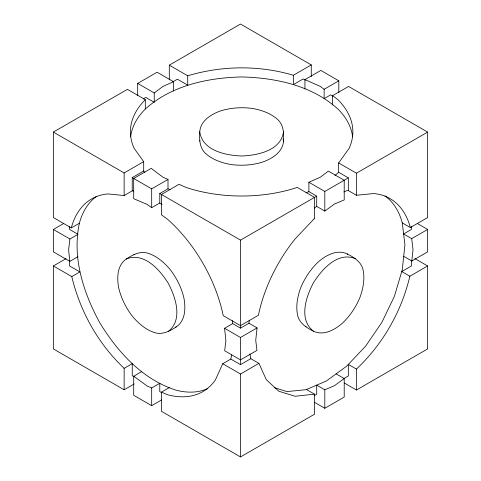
<?xml version="1.0" encoding="UTF-8"?>
<svg xmlns="http://www.w3.org/2000/svg" width="481" height="481" viewBox="0 0 481 481"><rect width="100%" height="100%" fill="white"/><g stroke="black" fill="none" stroke-linecap="round" stroke-linejoin="round"><path stroke-width="0.72" d="M232.353 320.635L232.672 323.611L240.5 328.132L248.966 323.244L249.284 320.268M248.966 323.244L257.064 327.922L255.736 340.314L256.968 350.384L240.5 359.89L224.669 350.751L225.902 340.68L224.573 328.289L232.672 323.611M403.703 256.319L411.802 260.991L413.029 249.501L411.706 238.636L403.607 233.964L411.435 229.443L411.435 226.473M69.565 226.473L69.565 229.443L78.03 234.331L69.931 239.009L68.609 249.867L69.835 261.363L77.934 256.686M96.681 196.248A111.225 64.213 60 0 0 79.383 223.232C72.006 257.618 83.369 292.628 99.741 322.703C117.604 351.924 142.244 379.268 175.709 390.067A111.225 64.213 60 0 0 207.726 388.582M231.68 354.99L230.82 359.06L222.721 363.738L215.362 380.002A111.225 64.213 60 0 1 167.61 394.745L161.436 392.123L161.436 411.303L240.5 456.95L314.526 414.213L314.526 394.167L306.427 389.49M199.741 131.806C200.553 120.695 211.207 114.25 220.689 110.858C230.976 107.708 241.829 107.029 252.471 108.441C261.706 110.125 270.869 113.282 277.91 119.709C283.772 125.319 283.964 133.598 283.519 141.155C282.714 152.267 272.06 158.706 262.578 162.103C252.291 165.254 241.438 165.933 230.79 164.514C221.555 162.837 212.392 159.68 205.357 153.247C199.495 147.643 199.302 139.358 199.741 131.806C202.375 150.721 225.799 155.417 241.63 155.988C257.461 155.417 280.886 150.721 283.519 131.806M199.741 141.155L199.88 140.554M356.433 390.013L427.633 348.911L427.633 265.963L409.854 276.226C401.533 311.538 382.858 344.198 356.433 369.083L356.433 390.013L344.372 383.05M334.962 175.511L338.654 172.282L338.654 162.933L349.068 148.425A111.225 64.213 0 0 0 337.957 99.699L332.593 95.665L348.569 86.442L427.633 132.089L427.633 217.568L410.353 227.543L402.254 222.865A111.225 64.213 -60 0 0 384.956 195.881M126.311 258.994C117.093 265.253 116.841 277.699 118.639 287.608C121.056 298.094 125.896 307.828 132.443 316.342C138.51 323.503 145.827 329.858 154.918 332.738C162.704 335.01 169.973 331.036 176.299 326.876C185.51 320.623 185.762 308.171 183.964 298.262C181.547 287.776 176.707 278.042 170.16 269.528C164.093 262.373 156.776 256.012 147.685 253.132C139.899 250.86 132.63 254.834 126.311 258.994C144.005 251.816 159.788 269.757 168.2 283.183C175.619 297.18 183.267 319.811 168.2 331.553M133.952 254.738L134.409 254.323M143.206 98.924L145.779 97.439L154.245 102.327L154.245 92.977L162.987 86.4L173.551 81.716L173.551 91.065M130.664 136.79A111.225 64.213 0 0 1 145.31 109.049C171.398 85.468 207.395 77.808 241.63 76.942C275.866 77.808 311.868 85.468 337.957 109.049A111.225 64.213 0 0 1 352.597 136.79M314.436 208.057L316.708 206.397L316.708 196.128L308.886 191.612L306.144 192.821M316.708 206.397L324.813 211.075L334.385 204.094L344.216 199.91L344.216 180.249L328.385 171.11L320.28 177.212L308.886 182.257L308.886 191.612M336.117 373.869L344.216 378.547L334.385 385.72L324.813 389.79L316.708 385.119L316.708 394.246L314.141 395.731M79.383 223.232L71.284 227.91L53.367 217.568L53.367 132.089L127.393 89.352L145.31 99.699L145.31 109.049M137.68 95.767L137.68 83.411L157.089 72.21L173.551 81.716M169.3 79.87L169.3 65.157L240.5 24.05L311.273 64.911L311.273 76.563M172.901 81.782L177.399 79.185L187.716 85.137L187.716 75.788L169.3 65.157M53.367 132.089L124.14 172.95L143.693 161.658L134.199 148.425A111.225 64.213 0 0 1 145.31 99.699M187.716 75.788C221.951 65.548 259.043 65.073 293.344 75.258L311.273 64.911M71.284 227.91A111.225 64.213 60 0 1 107.93 193.921L124.14 195.526L132.239 190.855L132.239 177.627L143.693 171.014L143.693 161.658M304.942 88.955L304.942 79.605L320.833 70.43L338.816 80.814L338.816 92.406M69.835 261.363L53.367 251.852L53.367 229.443L63.558 223.557M132.239 177.627L151.683 188.853L168.001 179.431L168.001 188.786L159.782 193.53L159.782 203.018L162.079 204.69M332.666 95.966L330.718 94.841L324.128 98.647L324.128 89.292L338.816 80.814M168.001 179.431L162.987 177.212L151.22 168.356L133.7 178.469L133.7 198.695L147.252 204.461L151.683 207.69L159.782 203.018M134.235 383.94L124.14 389.772L53.367 348.911L53.367 265.963L66.065 258.628M53.367 265.963L71.783 276.593L79.882 271.915L69.565 265.963L69.565 260.762M159.782 193.53L240.5 240.127L316.708 196.128M308.886 182.257L324.813 191.456L348.334 177.874L348.334 190.59L356.433 195.268L373.707 193.554A111.225 64.213 -60 0 1 410.353 227.543M338.654 162.933L356.433 173.196L427.633 132.089M124.14 389.772L124.14 368.332L132.239 363.654L132.239 375.739L134.151 376.845M161.724 399.873L151.683 405.675L133.7 395.292L133.7 376.202L141.799 371.524M133.7 376.202L147.252 386.087L151.683 387.975L159.782 383.297L159.782 391.642L161.736 392.773M224.573 328.289L240.5 337.482L257.064 327.922M411.706 238.636L427.633 229.443L427.633 251.852L411.802 260.991M161.436 392.123L169.534 387.445M230.82 359.06L240.5 364.646L250.817 358.694L258.916 363.365L266.276 379.635L278.776 391.227L295.063 396.254L314.526 394.167M222.721 363.738L240.5 374.002L258.916 363.365M343.837 378.589L348.334 375.986L348.334 364.406L356.433 369.083M314.616 402.387L324.813 408.273L344.216 397.072L344.216 378.547M343.897 191.925L346.639 190.759L348.334 190.59M175.499 327.122L176.299 326.876M132.239 190.855L133.616 190.987M347.228 253.956C337.205 249.098 326.298 255.104 318.62 261.622C310.744 268.951 304.732 278.012 300.631 287.939C297.468 296.777 295.623 306.289 297.673 315.602C299.597 323.479 306.674 327.789 313.438 331.181C323.466 336.039 334.373 330.032 342.051 323.515C349.927 316.185 355.94 307.125 360.035 297.198C363.197 288.359 365.049 278.848 362.993 269.534C361.075 261.658 353.992 257.347 347.228 253.956L347.685 254.371M355.327 258.628C337.632 251.449 321.849 269.39 313.438 282.816C306.018 296.807 298.37 319.444 313.438 331.181M305.339 326.509L306.138 326.755M274.212 387.644L286.965 391.582L305.928 389.7L326.286 381.042L346.639 366.197L365.608 346.176L381.896 322.336L394.396 296.314L402.254 269.877L404.93 244.823L402.254 222.865M304.942 79.605L320.28 86.4L324.128 89.292M168.001 188.786L169.949 189.646M305.086 80.044L303.174 78.938L293.344 84.614L293.344 75.258M338.654 172.282L348.334 177.874M417.442 223.557L427.633 229.443M137.68 83.411L154.245 92.977M414.935 258.628L427.633 265.963M409.854 276.226L401.755 271.549L411.435 265.963L411.435 260.762M53.367 229.443L69.931 239.009M124.14 368.332C98.166 343.717 80.032 311.357 71.783 276.593M143.693 171.014L144.907 172.703M250.817 358.694L249.867 353.878M283.026 138.985L283.519 141.155M356.433 173.196L356.433 195.268M332.593 95.665L332.593 105.02M324.813 191.456L324.813 211.075M324.813 389.79L324.813 408.273M240.5 240.127L240.5 328.132M240.5 337.482L240.5 364.646M240.5 374.002L240.5 456.95M151.683 188.853L151.683 207.69M151.683 387.975L151.683 405.675M124.14 172.95L124.14 195.526M314.027 218.939L295.063 238.961A111.225 64.213 -60 0 0 258.417 315.259L240.5 325.607L223.22 315.626A111.225 64.213 60 0 0 167.61 219.306L161.436 214.809L161.436 194.48L179.04 184.319L186.021 187.416A111.225 64.213 0 0 0 297.246 187.416L314.526 197.39L314.526 218.578L314.027 218.939"/></g></svg>
